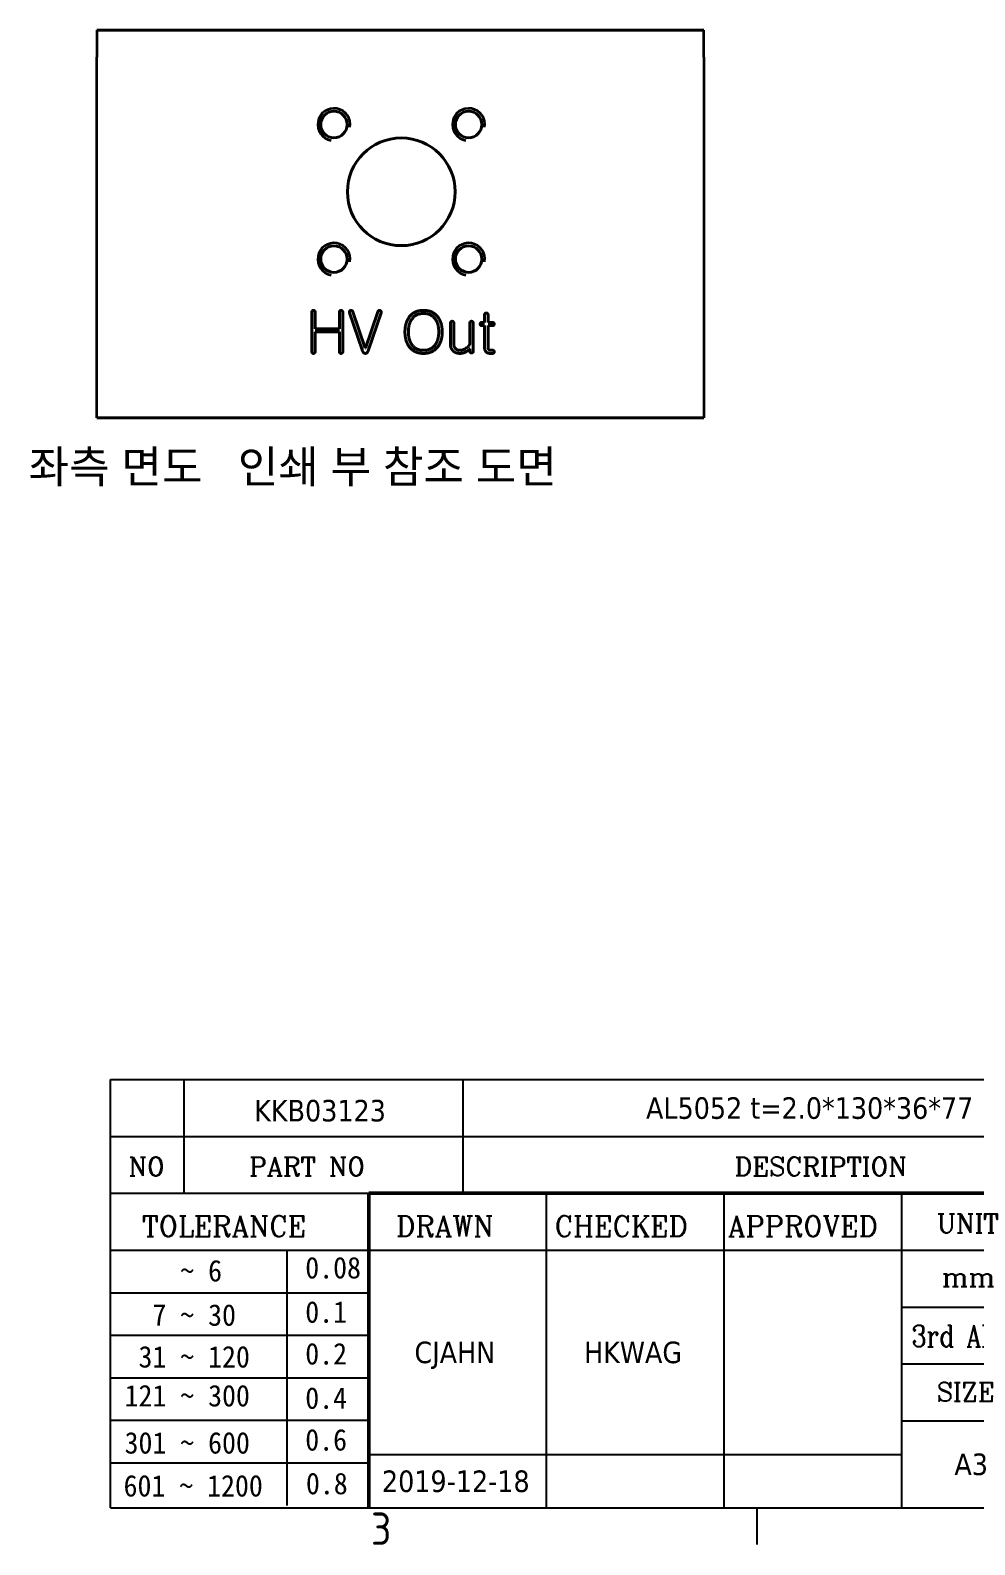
# Model space of a CAD drawing. Header units: millimetres. Extents: x 0 to 420, y 0 to 297.
# Drawn here: x 212.5 to 300.2, y 6.6 to 147.2 of the extents above; entities that cross this region are included whole.
import ezdxf
from ezdxf.enums import TextEntityAlignment as Align

# ---------------------------------------------------------------- set-up
doc = ezdxf.new("R2010")
doc.units = ezdxf.units.MM
doc.layers.get('0').update_dxf_attribs({"color": 3, "lineweight": 25})
for name, color, linetype, lineweight in [('가시적인 것(ISO)', 3, 'Continuous', 40), ('가시적인 좁은 것(ISO)', 3, 'Continuous', 35), ('경계(ISO)', 7, 'Continuous', 25), ('기호(ISO)', 5, 'Continuous', 25), ('제목(ISO)', 5, 'Continuous', 50)]:
    doc.layers.add(name, color=color, linetype=linetype, lineweight=lineweight)
doc.styles.add('HAN_291', font='')
doc.styles.add('RC_284', font='ROMANC.shx')
doc.styles.add('RC_287', font='ROMANC.shx')
doc.styles.add('문자 텍스트_PSTEK_POSCO', font='isocp.shx')
doc.styles.add('텍스트 스타일198', font='tahoma.ttf')
doc.styles.add('텍스트 스타일333', font='ROMANC.shx', dxfattribs={"width": 0.800000011920929})
doc.styles.get('HAN_291').set_extended_font_data('GulimChe')

# ---------------------------------------------------------------- blocks, each defined once
blk = doc.blocks.new('경계 Default Border')
at = {"layer": '경계(ISO)'}
blk.add_line((280, 10), (280, 6.599999666213989), dxfattribs=at)
at = {"layer": '경계(ISO)', "color": 2, "insert": (244.1685395229535, 6.57139439638704), "char_height": 3.00000011920929, "attachment_point": 7, "style": '문자 텍스트_PSTEK_POSCO'}
blk.add_mtext('3', dxfattribs=at)
blk = doc.blocks.new('제목 블록 PSTEK')
at = {"color": 180}
for p, q in [((182.475792979055, 11.79100474011392), (182.4757929790549, 51.56524660363496)), ((182.4757929790549, 51.56524660363496), (372.4757929537551, 51.56524660363496)), ((189.2651435055721, 51.56524660363496), (189.2651435055722, 41.00524660363494)), ((215.2152739891528, 41.00524660363494), (215.2152739891528, 51.56524660363496)), ((182.475792979055, 46.2852466036349), (372.4757929537551, 46.28524660363492)), ((182.475792979055, 41.00524660363493), (206.451475290024, 41.00524660363493)), ((222.9401812389276, 11.79100474011392), (222.9401812389276, 41.00524660363494)), ((239.4288871878316, 11.79100474011392), (239.4288871878316, 41.00524660363494)), ((255.9175931367356, 11.79100474011392), (255.9175931367356, 41.00524660363494)), ((182.475792979055, 35.72524660363497), (206.451475290024, 35.72524660363497)), ((198.8621818849491, 12.02524660363491), (198.8621818849491, 35.72524660363497)), ((206.451475290024, 35.72524660363497), (372.4757929537551, 35.72524660363497)), ((182.475792979055, 31.77524660363492), (206.451475290024, 31.77524660363492)), ((255.917593136736, 30.44524660363498), (372.4757929537552, 30.44524660363501)), ((182.475792979055, 27.82524660363487), (206.451475290024, 27.82524660363487)), ((255.9175931367359, 25.16524660363502), (372.4757929537552, 25.165246603635)), ((182.475792979055, 23.87524660363505), (206.451475290024, 23.87524660363505)), ((182.475792979055, 19.92524660363478), (206.451475290024, 19.92524660363478)), ((255.9175931367359, 19.88524660363481), (310.0881549537553, 19.88524660363481)), ((182.475792979055, 15.97524660363496), (206.451475290024, 15.97524660363496)), ((206.451475290024, 16.74100474011396), (255.9175931367359, 16.74100474011396)), ((182.475792979055, 11.79100474011392), (372.4757929537551, 11.79100474011389))]:
    blk.add_line(p, q, dxfattribs=at)
at = {"color": 7, "lineweight": 50}
for p, q in [((206.4514752900237, 11.79100474011392), (206.4514752900237, 41.00524660363494)), ((206.451475290024, 41.00524660363494), (372.4757929537551, 41.00524660363496))]:
    blk.add_line(p, q, dxfattribs=at)
at = {"layer": '제목(ISO)', "lineweight": 18}
blk.add_line((182.475792979055, 35.72500474011393), (182.475792979055, 11.79100474011392), dxfattribs=at)
at = {"color": 2}
for s, height, style, p in [('NO', 1.742399930953979, 'RC_284', (184.135398793432, 42.62317362549192)), ('PART NO', 1.742399930953979, 'RC_284', (195.3359407378685, 42.62317362549192)), ('DESCRIPTION', 1.742399930953979, 'RC_284', (240.4025565652523, 42.62317362549192)), (' TOLERANCE', 1.899999976158142, 'RC_287', (184.0872874387979, 37.00893196870329)), ('DRAWN', 1.899999976158142, 'RC_287', (208.9766620976279, 37.00893196870329)), ('CHECKED', 1.899999976158142, 'RC_287', (223.6856844514997, 37.00893196870329)), ('APPROVED', 1.899999976158142, 'RC_287', (239.7795453577791, 37.00893196870329)), ('UNIT', 1.742399930953979, 'RC_284', (259.1652673287452, 37.34317362549218)), ('    ~ 6', 2.000000029802322, 'HAN_291', (183.7721304966814, 32.8176515608431)), ('0.08', 2.000000029802322, 'HAN_291', (200.5467345600617, 33.09873600004101)), ('mm', 1.742399930953979, 'RC_284', (259.6505418159997, 32.3543089683787)), ('0.1', 2.000000029802322, 'HAN_291', (200.5467345600617, 28.98646558742206)), ('  7 ~ 30', 2.000000029802322, 'HAN_291', (183.7721304966814, 28.70538114822415)), (' 31 ~ 120', 2.000000029802322, 'HAN_291', (183.7721304966814, 24.82628181916237)), ('0.2', 2.000000029802322, 'HAN_291', (200.5467345600617, 25.10736625836028)), ('121 ~ 300', 2.000000029802322, 'HAN_291', (183.7721304966814, 21.21401206133254)), ('0.4', 2.000000029802322, 'HAN_291', (200.5467345600617, 20.99509650053045)), ('SIZE', 1.742399930953979, 'RC_284', (259.1652673287452, 21.69497768947366)), ('301 ~ 600', 2.000000029802322, 'HAN_291', (183.7721304966814, 16.83491273227077)), ('0.6', 2.000000029802322, 'HAN_291', (200.5467345600617, 17.11599717146868)), ('601 ~ 1200', 2.000000029802322, 'HAN_291', (183.6802025156883, 12.84759660881125)), ('0.8', 2.000000029802322, 'HAN_291', (200.6097246063884, 13.05732192299702))]:
    blk.add_text(s, height=height, dxfattribs=dict(at, style=style)).set_placement(p)
at = {"color": 2, "style": '텍스트 스타일333', "width": 0.7999999523162842}
blk.add_text('3rd ANGLE PROJ.', height=2.000000029802322, dxfattribs=at).set_placement((256.8430306642954, 26.76148381654429))
at = {"layer": '제목(ISO)', "color": 7, "style": '텍스트 스타일198'}
for tag, p in [('부품_번호_001', (195.8125351691155, 47.68004260673702)), ('설명_001', (232.1793731214165, 47.92245856837096)), ('재질_001', (290.6002202955571, 47.92524659519488)), ("3._Q'TY_001", (312.7051684940307, 47.92188863680521)), ('4._COLOR_001', (314.5593558886442, 47.9505462290175)), ('질량\\P3;_001', (350.3046145979153, 48.1643332325385)), ('1._MODEL_NAME_001', (336.329372495172, 37.3878831132399)), ('제목_001', (335.5349605824892, 32.12134217035067)), ('부품_번호_001', (334.4717754223474, 26.8052465951949)), ('설계자_001', (210.6823963971569, 25.23312566343435)), ('점검자_001', (226.4283219502686, 25.23446884679021)), ('프로젝트_001', (270.2091846765234, 16.78148811978295)), ('시트_크기_001', (260.807090429518, 14.83812566343425)), ('작성_날짜_001', (207.6662781715662, 13.26600473167383)), ('프로젝트_002', (282.9463241706065, 13.35760888113144))]:
    blk.add_attdef(tag, p, '', height=2.000000029802322, dxfattribs=at)
for tag, p in [('엔지니어링_승인자', (247.673240162284, 26.23312567187446)), ('점검_날짜', (231.1845342133799, 14.26600474011394)), ('엔지니어링_승인_날짜', (247.6732401622839, 14.26600474011394))]:
    blk.add_attdef(tag, text='', height=2.000000029802322, dxfattribs=at).set_placement(p, align=Align.MIDDLE_CENTER)

msp = doc.modelspace()

# ---------------------------------------------------------------- linework, layer by layer
at = {"layer": '가시적인 것(ISO)'}
for p, q in [((218.7121737740112, 147.2151660318565), (275.066896058843, 147.2151660318565)), ((238.671750396656, 121.0335836597948), (238.671750396656, 117.3759960566543)), ((238.9934105830315, 119.4927276057058), (238.9934105830315, 121.0335836597948)), ((241.2346557526154, 121.0335836597948), (241.2346557526154, 119.4927276057058)), ((241.5563159389908, 117.3759960566543), (241.5563159389908, 121.0335836597948)), ((242.178884041653, 120.9713268495285), (243.3980799093665, 117.4486290019649)), ((243.6367310153871, 117.6976562430298), (242.4901680929841, 121.0699001324501)), ((244.8040462078787, 121.06990013245), (243.6574832854758, 117.6976562430298)), ((243.9013224590184, 117.4486290019649), (245.1153302592098, 120.9713268495285)), ((251.5485339867192, 120.0115343579243), (251.5485339867192, 118.0296925644496)), ((251.8701941730947, 118.0296925644496), (251.8701941730947, 120.0115343579243)), ((253.3436053493952, 120.0115343579243), (253.3436053493952, 118.0452567670162)), ((253.6704536032929, 117.4175005968318), (253.6704536032929, 120.0115343579243)), ((254.7184432427742, 120.0789792357127), (254.4382875965762, 120.0789792357127)), ((254.4382875965762, 119.7936355219925), (254.7184432427742, 119.7936355219925)), ((254.7184432427742, 120.8001206212964), (254.7184432427742, 120.0789792357127)), ((254.7184432427742, 119.7936355219925), (254.7184432427742, 117.7132204455964)), ((255.0452914966719, 120.0789792357127), (255.0452914966719, 120.8001206212964)), ((255.4707130334911, 120.0789792357127), (255.0452914966719, 120.0789792357127)), ((255.0452914966719, 119.7936355219925), (255.4707130334911, 119.7936355219925)), ((255.0452914966719, 117.7339727156851), (255.0452914966719, 119.7936355219925)), ((241.2346557526154, 119.4927276057058), (238.9934105830315, 119.4927276057058)), ((238.9934105830315, 119.2021958244635), (241.2346557526154, 119.2021958244635)), ((238.9934105830314, 117.3759960566543), (238.9934105830315, 119.2021958244635)), ((241.2346557526154, 119.2021958244635), (241.2346557526154, 117.3759960566543)), ((243.6574832854758, 117.6976562430298), (243.6367310153871, 117.6976562430298)), ((253.3436053493952, 117.6457755678079), (253.3436053493952, 117.4175005968318)), ((255.216497724904, 117.2099778959444), (255.4603368984467, 117.2099778959444)), ((255.4603368984467, 117.5005096771868), (255.273566467648, 117.5005096771868)), ((275.066896058843, 111.2151660318566), (218.7121737740112, 111.2151660318566))]:
    msp.add_line(p, q, dxfattribs=at)
for centre, radius in [((240.733034722586, 138.4651660318565), 1.2295), ((253.233034722586, 138.4651660318565), 1.2295), ((246.983034722586, 132.2151660318565), 5), ((240.733034722586, 125.9651660318566), 1.2295), ((253.233034722586, 125.9651660318566), 1.2295)]:
    msp.add_circle(centre, radius, dxfattribs=at)
for points in [[(238.7184430043557, 121.1632853478494), (238.671750396656, 121.1165927401497), (238.671750396656, 121.0335836597948)], [(238.8325804898437, 121.2047898880269), (238.7651356120553, 121.2047898880269), (238.7184430043557, 121.1632853478494)], [(238.9415299078096, 121.1632853478494), (238.8948373001099, 121.2047898880269), (238.8325804898437, 121.2047898880269)], [(238.9934105830315, 121.0335836597948), (238.9934105830315, 121.1165927401497), (238.9415299078096, 121.1632853478494)], [(241.2813483603151, 121.1632853478494), (241.2346557526154, 121.1165927401497), (241.2346557526154, 121.0335836597948)], [(241.3954858458031, 121.2047898880269), (241.3280409680147, 121.2047898880269), (241.2813483603151, 121.1632853478494)], [(241.504435263769, 121.1632853478494), (241.4577426560693, 121.2047898880269), (241.3954858458031, 121.2047898880269)], [(241.5563159389908, 121.0335836597948), (241.5563159389908, 121.1165927401497), (241.504435263769, 121.1632853478494)], [(242.178884041653, 121.1217808076719), (242.1477556365199, 121.0543359298835), (242.178884041653, 120.9713268495285)], [(242.2722692570524, 121.1996018205047), (242.2100124467862, 121.178849550416), (242.178884041653, 121.1217808076719)], [(242.3967828775848, 121.1892256854603), (242.3345260673186, 121.2203540905934), (242.2722692570524, 121.1996018205047)], [(242.4901680929841, 121.0699001324501), (242.459039687851, 121.152909212805), (242.3967828775848, 121.1892256854603)], [(244.8922433557558, 121.1892256854603), (244.8247984779674, 121.152909212805), (244.8040462078787, 121.0699001324501)], [(245.0167569762883, 121.1944137529825), (244.9493120984998, 121.2151660230712), (244.8922433557558, 121.1892256854603)], [(245.1101421916876, 121.1165927401497), (245.0790137865545, 121.1736614828938), (245.0167569762883, 121.1944137529825)], [(245.1153302592098, 120.9713268495285), (245.1412705968207, 121.0543359298835), (245.1101421916876, 121.1165927401497)], [(249.0530735085482, 121.2047898880269), (248.1970423673877, 121.2047898880269), (247.730116290391, 120.592597920409)], [(250.3708426591832, 120.592597920409), (249.9039165821866, 121.2047898880269), (249.0530735085482, 121.2047898880269)], [(254.879273335962, 120.955762646962), (254.8118284581736, 120.955762646962), (254.7651358504739, 120.9194461743067)], [(254.9934108214501, 120.9194461743067), (254.9467182137504, 120.955762646962), (254.879273335962, 120.955762646962)], [(247.730116290391, 120.592597920409), (247.3254470236606, 120.0478508305796), (247.3254470236606, 119.2073838919856)], [(247.6471072100361, 119.2073838919856), (247.6471072100361, 119.9544656151803), (247.9739554639337, 120.4058274896104)], [(247.9739554639337, 120.4058274896104), (248.3423082580088, 120.9194461743067), (249.0530735085482, 120.9194461743067)], [(249.0530735085482, 120.9194461743067), (249.7586506915654, 120.9194461743067), (250.1321915531627, 120.4058274896104)], [(250.1321915531627, 120.4058274896104), (250.4642278745825, 119.9492775476581), (250.4642278745825, 119.2073838919856)], [(250.785888060958, 119.2073838919856), (250.785888060958, 120.0478508305796), (250.3708426591832, 120.592597920409)], [(251.5952265944189, 120.1464241135011), (251.5485339867192, 120.0997315058015), (251.5485339867192, 120.0115343579243)], [(251.7093640799069, 120.1931167212008), (251.6419192021185, 120.1931167212008), (251.5952265944189, 120.1464241135011)], [(251.8183134978728, 120.1464241135011), (251.7716208901732, 120.1931167212008), (251.7093640799069, 120.1931167212008)], [(251.8701941730947, 120.0115343579243), (251.8701941730947, 120.0997315058015), (251.8183134978728, 120.1464241135011)], [(253.3902979570948, 120.1464241135011), (253.3436053493952, 120.0997315058014), (253.3436053493952, 120.0115343579243)], [(253.5044354425829, 120.1931167212008), (253.4369905647945, 120.1931167212008), (253.3902979570948, 120.1464241135011)], [(253.618572928071, 120.1464241135011), (253.5718803203713, 120.1931167212008), (253.5044354425829, 120.1931167212008)], [(253.6704536032929, 120.0115343579243), (253.6704536032929, 120.0997315058014), (253.618572928071, 120.1464241135011)], [(254.4382875965762, 120.0789792357127), (254.318962043566, 120.0789792357127), (254.318962043566, 119.9389014126137)], [(254.318962043566, 119.9389014126137), (254.318962043566, 119.7936355219925), (254.4382875965762, 119.7936355219925)], [(254.7651358504739, 120.9194461743067), (254.7184432427742, 120.8779416341292), (254.7184432427742, 120.8001206212964)], [(255.0452914966719, 120.8001206212964), (255.0452914966719, 120.8779416341292), (254.9934108214501, 120.9194461743067)], [(255.6056027890679, 119.9389014126137), (255.6056027890679, 120.0789792357127), (255.4707130334911, 120.0789792357127)], [(255.4707130334911, 119.7936355219925), (255.6056027890679, 119.7936355219925), (255.6056027890679, 119.9389014126137)], [(247.3254470236606, 119.2073838919856), (247.3254470236606, 118.3669169533917), (247.730116290391, 117.8273579310844)], [(247.9739554639337, 118.0089402943609), (247.6471072100361, 118.4654902363132), (247.6471072100361, 119.2073838919856)], [(250.4642278745825, 119.2073838919856), (250.4642278745825, 118.4706783038354), (250.1321915531627, 118.0089402943609)], [(250.3708426591832, 117.8273579310844), (250.785888060958, 118.3669169533917), (250.785888060958, 119.2073838919856)], [(238.671750396656, 117.3759960566543), (238.671750396656, 117.2981750438216), (238.7184430043557, 117.2514824361219)], [(238.7184430043557, 117.2514824361219), (238.7651356120553, 117.2099778959444), (238.8325804898437, 117.2099778959444)], [(238.8325804898437, 117.2099778959444), (238.8948373001099, 117.2099778959444), (238.9415299078096, 117.2514824361219)], [(238.9415299078096, 117.2514824361219), (238.9934105830314, 117.2981750438216), (238.9934105830314, 117.3759960566543)], [(241.2346557526154, 117.3759960566543), (241.2346557526154, 117.2981750438216), (241.281348360315, 117.2514824361219)], [(241.281348360315, 117.2514824361219), (241.3280409680147, 117.2099778959444), (241.3954858458031, 117.2099778959444)], [(241.3954858458031, 117.2099778959444), (241.4577426560693, 117.2099778959444), (241.504435263769, 117.2514824361219)], [(241.504435263769, 117.2514824361219), (241.5563159389908, 117.2981750438216), (241.5563159389908, 117.3759960566543)], [(243.3980799093665, 117.4486290019649), (243.4655247871549, 117.2099778959444), (243.6471071504314, 117.2099778959444)], [(243.6471071504314, 117.2099778959444), (243.8235014461857, 117.2099778959444), (243.9013224590184, 117.4486290019649)], [(247.730116290391, 117.8273579310844), (248.1970423673877, 117.2099778959444), (249.0530735085482, 117.2099778959444)], [(249.0530735085482, 117.4953216096646), (248.3423082580088, 117.4953216096646), (247.9739554639337, 118.0089402943609)], [(250.1321915531627, 118.0089402943609), (249.7586506915654, 117.4953216096646), (249.0530735085482, 117.4953216096646)], [(249.0530735085482, 117.2099778959444), (249.9039165821865, 117.2099778959444), (250.3708426591832, 117.8273579310844)], [(251.5485339867192, 118.0296925644496), (251.5485339867192, 117.702844310552), (251.766432822651, 117.4693812720537)], [(251.766432822651, 117.4693812720537), (252.0102719961936, 117.2099778959444), (252.4201293304463, 117.2099778959444)], [(252.0102719961936, 117.6665278378967), (251.8701941730947, 117.8169817960401), (251.8701941730947, 118.0296925644496)], [(252.4201293304463, 117.5005096771868), (252.160725954337, 117.5005096771868), (252.0102719961936, 117.6665278378967)], [(252.9233718800982, 117.6509636353301), (252.6847207740777, 117.5005096771868), (252.4201293304463, 117.5005096771868)], [(252.4201293304463, 117.2099778959444), (252.7158491792108, 117.2099778959444), (252.9648764202757, 117.3448676515212)], [(253.3436053493952, 118.0452567670162), (253.1516468510744, 117.7858533909069), (252.9233718800982, 117.6509636353301)], [(252.9648764202757, 117.3448676515212), (253.1775871886853, 117.4538170694871), (253.3436053493952, 117.6457755678079)], [(253.3436053493952, 117.4175005968318), (253.3436053493952, 117.3448676515212), (253.3902979570948, 117.2981750438215)], [(253.3902979570948, 117.2981750438215), (253.4369905647945, 117.2566705036441), (253.5044354425829, 117.2566705036441)], [(253.5044354425829, 117.2566705036441), (253.5718803203713, 117.2566705036441), (253.618572928071, 117.2981750438215)], [(253.618572928071, 117.2981750438215), (253.6704536032929, 117.3448676515212), (253.6704536032929, 117.4175005968318)], [(254.7184432427742, 117.7132204455964), (254.7184432427742, 117.5108858122311), (254.8429568633067, 117.3708079891321)], [(254.8429568633067, 117.3708079891321), (254.9778466188835, 117.2099778959444), (255.216497724904, 117.2099778959444)], [(255.0971721718937, 117.5783306900195), (255.0452914966719, 117.6405875002857), (255.0452914966719, 117.7339727156851)], [(255.273566467648, 117.5005096771868), (255.15942898216, 117.5005096771868), (255.0971721718937, 117.5783306900195)], [(255.5796624514569, 117.4590051370093), (255.5329698437573, 117.5005096771868), (255.4603368984467, 117.5005096771868)], [(255.4603368984467, 117.2099778959444), (255.5329698437573, 117.2099778959444), (255.5796624514569, 117.2566705036441)], [(255.6211669916344, 117.3552437865656), (255.6211669916344, 117.4175005968318), (255.5796624514569, 117.4590051370093)], [(255.5796624514569, 117.2566705036441), (255.6211669916344, 117.2981750438215), (255.6211669916344, 117.3552437865656)]]:
    msp.add_open_spline(points, degree=2, dxfattribs=at)
at = {"layer": '가시적인 좁은 것(ISO)'}
for p, q in [((218.7121737740158, 147.2151660318565), (218.7121737740158, 144.7151660318566)), ((275.0668960588475, 144.7151660318565), (275.0668960588475, 147.2151660318565)), ((218.7121737740112, 111.2151660318566), (218.7121737740112, 144.7151660318565)), ((275.066896058843, 144.7151660318565), (275.066896058843, 111.2151660318566))]:
    msp.add_line(p, q, dxfattribs=at)
for centre, radius, end in [((240.733034722586, 138.4651660318565), 1.499999999999994, 259.9999999999518), ((253.233034722586, 138.4651660318565), 1.499999999999999, 259.9999999999518), ((240.733034722586, 125.9651660318566), 1.499999999999993, 259.9999999999504), ((253.233034722586, 125.9651660318566), 1.499999999999995, 259.9999999999504)]:
    msp.add_arc(centre, radius, 350.0000000000022, end, dxfattribs=at)

# ---------------------------------------------------------------- block references
msp.add_blockref('경계 Default Border', (0, 0))
ref = msp.add_blockref('제목 블록 PSTEK', (37.52420704624484, -1.791004740113895))
ref.add_attrib('설계자_001', 'CJAHN', (248.2066034434017, 23.44212092332045), dxfattribs={"layer": '제목(ISO)', "color": 7, "height": 2.000000029802322, "style": '텍스트 스타일198'})
ref.add_attrib('점검자_001', 'HKWAG', (263.9525289965134, 23.44346410667632), dxfattribs={"layer": '제목(ISO)', "color": 7, "height": 2.000000029802322, "style": '텍스트 스타일198'})
ref.add_attrib('시트_크기_001', 'A3', (298.3312974757628, 13.04712092332036), dxfattribs={"layer": '제목(ISO)', "color": 7, "height": 2.000000029802322, "style": '텍스트 스타일198'})
ref.add_attrib('작성_날짜_001', '2019-12-18', (245.190485217811, 11.47499999155994), dxfattribs={"layer": '제목(ISO)', "color": 7, "height": 2.000000029802322, "style": '텍스트 스타일198'})
ref.add_attrib('설명_001', 'AL5052 t=2.0*130*36*77', (269.7035801676614, 46.13145382825707), dxfattribs={"layer": '제목(ISO)', "color": 7, "height": 2.000000029802322, "style": '텍스트 스타일198'})
ref.add_attrib('부품_번호_001', 'KKB03123', (233.3367422153603, 45.88903786662313), dxfattribs={"layer": '제목(ISO)', "color": 7, "height": 2.000000029802322, "style": '텍스트 스타일198'})

# ---------------------------------------------------------------- texts
at = {"layer": '기호(ISO)', "color": 2, "insert": (212.3848848524586, 106.5284410488005), "char_height": 3.00000011920929, "width": 54.44358348846436, "attachment_point": 4, "style": '문자 텍스트_PSTEK_POSCO'}
msp.add_mtext('{\\f굴림|b0|i0;\\H3.0000;좌측 면도   인쇄 부 참조 도면 \\P}', dxfattribs=at)

doc.saveas('drawing.dxf')
